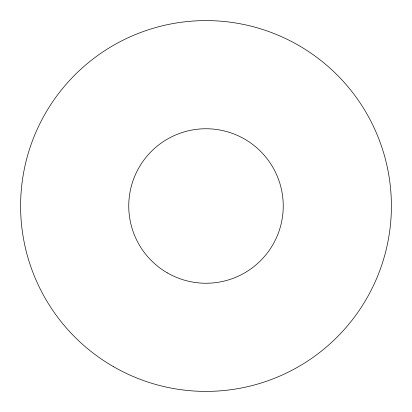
<?xml version="1.0" encoding="UTF-8"?>
<svg xmlns="http://www.w3.org/2000/svg" width="412" height="412" viewBox="0 0 412 412"><rect width="100%" height="100%" fill="white"/><g stroke="black" fill="none" stroke-linecap="round" stroke-linejoin="round"><path stroke-width="0.62" d="M113.3 366.562A185.4 185.4 0 0 0 391.4 206A185.4 185.4 0 0 0 113.3 45.438A185.4 185.4 0 0 0 113.3 366.562M167.375 272.899A77.25 77.25 0 0 0 283.25 206A77.25 77.25 0 0 0 167.375 139.102A77.25 77.25 0 0 0 167.375 272.899"/></g></svg>
